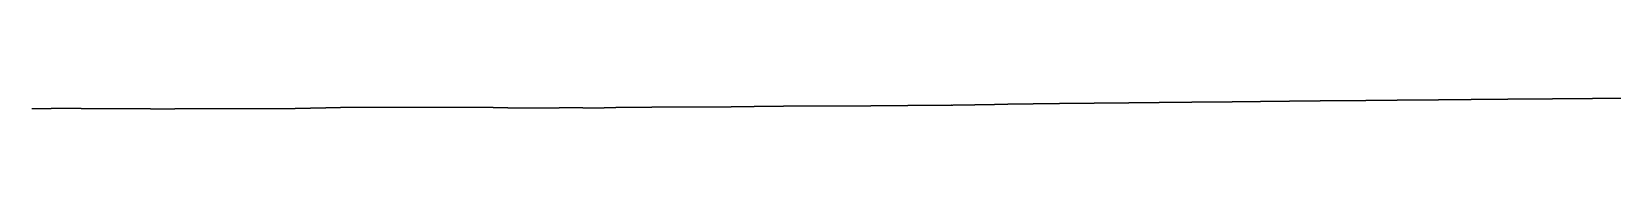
# Model space of a CAD drawing. Header units: millimetres. Extents: x 0 to 74012, y -3596 to 150.
# Drawn here: x 37008 to 55509, y -306 to -182 of the extents above; entities that cross this region are included whole.
import ezdxf

# ---------------------------------------------------------------- set-up
doc = ezdxf.new("R2010")
doc.units = ezdxf.units.MM
doc.layers.add('Clone', color=7, linetype='CONTINUOUS')

msp = doc.modelspace()

# ---------------------------------------------------------------- linework, layer by layer
at = {"layer": 'Clone'}
for points in [[(55024.7, -185.158), (55039.2, -185.007)], [(55039.2, -185.007), (55053.6, -184.796)], [(55053.6, -184.796), (55068.1, -184.736)], [(55068.1, -184.736), (55082.6, -184.585)], [(55082.6, -184.585), (55097, -184.434)], [(55097, -184.434), (55111.5, -184.238)], [(55111.5, -184.238), (55125.9, -184.21)], [(55125.9, -184.21), (55140.4, -184.103)], [(55140.4, -184.103), (55154.9, -183.979)], [(55154.9, -183.979), (55169.3, -183.918)], [(55169.3, -183.918), (55183.8, -183.809)], [(55183.8, -183.809), (55198.2, -183.703)], [(55198.2, -183.703), (55212.7, -183.686)], [(55212.7, -183.686), (55227.2, -183.58)], [(55227.2, -183.58), (55241.6, -183.474)], [(55241.6, -183.474), (55256.1, -183.466)], [(55256.1, -183.466), (55270.5, -183.375)], [(55270.5, -183.375), (55285, -183.288)], [(55285, -183.288), (55299.5, -183.201)], [(55299.5, -183.201), (55313.9, -183.211)], [(55313.9, -183.211), (55328.4, -183.109)], [(55328.4, -183.109), (55342.8, -183.006)], [(55342.8, -183.006), (55357.3, -183.001)], [(55357.3, -183.001), (55371.8, -182.898)], [(55371.8, -182.898), (55386.2, -182.79)], [(55386.2, -182.79), (55400.7, -182.785)], [(55400.7, -182.785), (55415.1, -182.682)], [(55415.1, -182.682), (55429.6, -182.573)], [(55429.6, -182.573), (55444.1, -182.569)], [(55444.1, -182.569), (55458.5, -182.465)], [(55458.5, -182.465), (55473, -182.362)], [(55473, -182.362), (55487.4, -182.25)], [(55487.4, -182.25), (55501.9, -182.194)], [(55501.9, -182.194), (55516.4, -182.051)], [(37007.7, -303.604), (37022.5, -303.254)], [(37022.5, -303.254), (37037.2, -303.005)], [(37037.2, -303.005), (37051.9, -302.597)], [(37051.9, -302.597), (37066.7, -302.4)], [(37066.7, -302.4), (37081.4, -302.12)], [(37081.4, -302.12), (37096.2, -301.609)], [(37096.2, -301.609), (37110.9, -301.493)], [(37110.9, -301.493), (37125.7, -301.378)], [(37125.7, -301.378), (37140.4, -301.113)], [(37140.4, -301.113), (37155.2, -300.98)], [(37155.2, -300.98), (37169.9, -300.715)], [(37169.9, -300.715), (37184.6, -300.582)], [(37184.6, -300.582), (37199.4, -300.07)], [(37199.4, -300.07), (37214.1, -300)], [(37214.1, -300), (37228.9, -300)], [(37228.9, -300), (37243.6, -299.96)], [(37243.6, -299.96), (37258.4, -299.872)], [(37258.4, -299.872), (37273.1, -299.695)], [(37273.1, -299.695), (37287.9, -299.607)], [(37287.9, -299.607), (37302.6, -299.431)], [(37302.6, -299.431), (37317.4, -299.009)], [(37317.4, -299.009), (37332.1, -298.833)], [(37332.1, -298.833), (37346.8, -298.744)], [(37346.8, -298.744), (37361.6, -298.568)], [(37361.6, -298.568), (37376.3, -298.48)], [(37376.3, -298.48), (37391.1, -298.48)], [(37391.1, -298.48), (37405.8, -298.508)], [(37405.8, -298.508), (37420.6, -298.523)], [(37420.6, -298.523), (37435.3, -298.318)], [(37435.3, -298.318), (37450.1, -298.471)], [(37450.1, -298.471), (37464.8, -298.778)], [(37464.8, -298.778), (37479.5, -298.931)], [(37479.5, -298.931), (37494.3, -299.237)], [(37494.3, -299.237), (37509, -299.39)], [(37509, -299.39), (37523.8, -299.697)], [(37523.8, -299.697), (37538.5, -299.421)], [(37538.5, -299.421), (37553.3, -299.727)], [(37553.3, -299.727), (37568, -299.88)], [(37568, -299.88), (37582.8, -300)], [(37582.8, -300), (37597.5, -300)], [(37597.5, -300), (37612.3, -300.082)], [(37612.3, -300.082), (37627, -300.22)], [(37627, -300.22), (37641.7, -300.497)], [(37641.7, -300.497), (37656.5, -300.263)], [(37656.5, -300.263), (37671.2, -300.294)], [(37671.2, -300.294), (37686, -300.361)], [(37686, -300.361), (37700.7, -300.394)], [(37700.7, -300.394), (37715.5, -300.46)], [(37715.5, -300.46), (37730.2, -300.492)], [(37730.2, -300.492), (37745, -300.504)], [(37745, -300.504), (37759.7, -300.464)], [(37759.7, -300.464), (37774.4, -300)], [(37774.4, -300), (37789.2, -300)], [(37789.2, -300), (37803.9, -300)], [(37803.9, -300), (37818.7, -300)], [(37818.7, -300), (37833.4, -300)], [(37833.4, -300), (37848.2, -300)], [(37848.2, -300), (37862.9, -300)], [(37862.9, -300), (37877.7, -300)], [(37877.7, -300), (37892.4, -300)], [(37892.4, -300), (37907.2, -300)], [(37907.2, -300), (37921.9, -300)], [(37921.9, -300), (37936.6, -300)], [(37936.6, -300), (37951.4, -300)], [(37951.4, -300), (37966.1, -300)], [(37966.1, -300), (37980.9, -300)], [(37980.9, -300), (37995.6, -300)], [(37995.6, -300), (38010.4, -300)], [(38010.4, -300), (38025.1, -300)], [(38025.1, -300), (38039.9, -300)], [(38039.9, -300), (38054.6, -300)], [(38054.6, -300), (38069.3, -300)], [(38069.3, -300), (38084.1, -300)], [(38084.1, -300), (38098.8, -300)], [(38098.8, -300), (38113.6, -300)], [(38113.6, -300), (38128.3, -300.15)], [(38128.3, -300.15), (38143.1, -300.313)], [(38143.1, -300.313), (38157.8, -300.639)], [(38157.8, -300.639), (38172.6, -300.802)], [(38172.6, -300.802), (38187.3, -301.127)], [(38187.3, -301.127), (38202.1, -301.29)], [(38202.1, -301.29), (38216.8, -301.616)], [(38216.8, -301.616), (38231.5, -301.543)], [(38231.5, -301.543), (38246.3, -301.869)], [(38246.3, -301.869), (38261, -302.032)], [(38261, -302.032), (38275.8, -302.358)], [(38275.8, -302.358), (38290.5, -302.521)], [(38290.5, -302.521), (38305.3, -302.846)], [(38305.3, -302.846), (38320, -303.009)], [(38320, -303.009), (38334.8, -303.1)], [(38334.8, -303.1), (38349.5, -303.263)], [(38349.5, -303.263), (38364.2, -303.425)], [(38364.2, -303.425), (38379, -303.751)], [(38379, -303.751), (38393.7, -303.914)], [(38393.7, -303.914), (38408.5, -304.24)], [(38408.5, -304.24), (38423.2, -304.403)], [(38423.2, -304.403), (38438, -304.728)], [(38438, -304.728), (38452.7, -304.656)], [(38452.7, -304.656), (38467.5, -304.982)], [(38467.5, -304.982), (38482.2, -305.144)], [(38482.2, -305.144), (38497, -305.47)], [(38497, -305.47), (38511.7, -305.545)], [(38511.7, -305.545), (38526.4, -305.586)], [(38526.4, -305.586), (38541.2, -305.603)], [(38541.2, -305.603), (38555.9, -305.404)], [(38555.9, -305.404), (38570.7, -305.081)], [(38570.7, -305.081), (38585.4, -304.88)], [(38585.4, -304.88), (38600.2, -304.78)], [(38600.2, -304.78), (38614.9, -304.68)], [(38614.9, -304.68), (38629.7, -304.479)], [(38629.7, -304.479), (38644.4, -304.379)], [(38644.4, -304.379), (38659.1, -304.178)], [(38659.1, -304.178), (38673.9, -303.855)], [(38673.9, -303.855), (38688.6, -303.655)], [(38688.6, -303.655), (38703.4, -303.554)], [(38703.4, -303.554), (38718.1, -303.354)], [(38718.1, -303.354), (38732.9, -303.254)], [(38732.9, -303.254), (38747.6, -303.144)], [(38747.6, -303.144), (38762.4, -303.179)], [(38762.4, -303.179), (38777.1, -302.887)], [(38777.1, -302.887), (38791.9, -302.554)], [(38791.9, -302.554), (38806.6, -302.436)], [(38806.6, -302.436), (38821.3, -302.362)], [(38821.3, -302.362), (38836.1, -302.379)], [(38836.1, -302.379), (38850.8, -302.311)], [(38850.8, -302.311), (38865.6, -302.245)], [(38865.6, -302.245), (38880.3, -302.112)], [(38880.3, -302.112), (38895.1, -302.045)], [(38895.1, -302.045), (38909.8, -301.615)], [(38909.8, -301.615), (38924.6, -301.549)], [(38924.6, -301.549), (38939.3, -301.423)], [(38939.3, -301.423), (38954, -301.255)], [(38954, -301.255), (38968.8, -300.918)], [(38968.8, -300.918), (38983.5, -300.75)], [(38983.5, -300.75), (38998.3, -300.413)], [(38998.3, -300.413), (39013, -300)], [(39013, -300), (39027.8, -300)], [(39027.8, -300), (39042.5, -300)], [(39042.5, -300), (39057.3, -300)], [(39057.3, -300), (39072, -300)], [(39072, -300), (39086.8, -300)], [(39086.8, -300), (39101.5, -300)], [(39101.5, -300), (39116.2, -300)], [(39116.2, -300), (39131, -300)], [(39131, -300), (39145.7, -300)], [(39145.7, -300), (39160.5, -300)], [(39160.5, -300), (39175.2, -300)], [(39175.2, -300), (39190, -300)], [(39190, -300), (39204.7, -300)], [(39204.7, -300), (39219.5, -300)], [(39219.5, -300), (39234.2, -300)], [(39234.2, -300), (39248.9, -300)], [(39248.9, -300), (39263.7, -300)], [(39263.7, -300), (39278.4, -300)], [(39278.4, -300), (39293.2, -300)], [(39293.2, -300), (39307.9, -300)], [(39307.9, -300), (39322.7, -300)], [(39322.7, -300), (39337.4, -300)], [(39337.4, -300), (39352.2, -300)], [(39352.2, -300), (39366.9, -300)], [(39366.9, -300), (39381.7, -300)], [(39381.7, -300), (39396.4, -300)], [(39396.4, -300), (39411.1, -300)], [(39411.1, -300), (39425.9, -300)], [(39425.9, -300), (39440.6, -300)], [(39440.6, -300), (39455.4, -300)], [(39455.4, -300), (39470.1, -300)], [(39470.1, -300), (39484.9, -300)], [(39484.9, -300), (39499.6, -300)], [(39499.6, -300), (39514.4, -300)], [(39514.4, -300), (39529.1, -300)], [(39529.1, -300), (39543.8, -300)], [(39543.8, -300), (39558.6, -300)], [(39558.6, -300), (39573.3, -300)], [(39573.3, -300), (39588.1, -300)], [(39588.1, -300), (39602.8, -300)], [(39602.8, -300), (39617.6, -300)], [(39617.6, -300), (39632.3, -300)], [(39632.3, -300), (39647.1, -300)], [(39647.1, -300), (39661.8, -300)], [(39661.8, -300), (39676.6, -300)], [(39676.6, -300), (39691.3, -300)], [(39691.3, -300), (39706, -300)], [(39706, -300), (39720.8, -300)], [(39720.8, -300), (39735.5, -300)], [(39735.5, -300), (39750.3, -300)], [(39750.3, -300), (39765, -300)], [(39765, -300), (39779.8, -300)], [(39779.8, -300), (39794.5, -300)], [(39794.5, -300), (39809.3, -300)], [(39809.3, -300), (39824, -300)], [(39824, -300), (39838.7, -300)], [(39838.7, -300), (39853.5, -300)], [(39853.5, -300), (39868.2, -300)], [(39868.2, -300), (39883, -300)], [(39883, -300), (39897.7, -300)], [(39897.7, -300), (39912.5, -300)], [(39912.5, -300), (39927.2, -300)], [(39927.2, -300), (39942, -300)], [(39942, -300), (39956.7, -300)], [(39956.7, -300), (39971.5, -300)], [(39971.5, -300), (39986.2, -300)], [(39986.2, -300), (40000.9, -300)], [(40000.9, -300), (40015.7, -300)], [(40015.7, -300), (40030.4, -300)], [(40030.4, -300), (40045.2, -300)], [(40045.2, -300), (40059.9, -300)], [(40059.9, -300), (40074.7, -300)], [(40074.7, -300), (40089.4, -299.931)], [(40089.4, -299.931), (40104.2, -299.5)], [(40104.2, -299.5), (40118.9, -299.284)], [(40118.9, -299.284), (40133.6, -298.853)], [(40133.6, -298.853), (40148.4, -298.548)], [(40148.4, -298.548), (40163.1, -298.117)], [(40163.1, -298.117), (40177.9, -297.902)], [(40177.9, -297.902), (40192.6, -297.471)], [(40192.6, -297.471), (40207.4, -297.255)], [(40207.4, -297.255), (40222.1, -296.824)], [(40222.1, -296.824), (40236.9, -296.609)], [(40236.9, -296.609), (40251.6, -296.178)], [(40251.6, -296.178), (40266.4, -295.873)], [(40266.4, -295.873), (40281.1, -295.657)], [(40281.1, -295.657), (40295.8, -295.226)], [(40295.8, -295.226), (40310.6, -295.011)], [(40310.6, -295.011), (40325.3, -294.58)], [(40325.3, -294.58), (40340.1, -294.364)], [(40340.1, -294.364), (40354.8, -293.933)], [(40354.8, -293.933), (40369.6, -293.718)], [(40369.6, -293.718), (40384.3, -293.197)], [(40384.3, -293.197), (40399.1, -292.982)], [(40399.1, -292.982), (40413.8, -292.551)], [(40413.8, -292.551), (40428.5, -292.335)], [(40428.5, -292.335), (40443.3, -291.904)], [(40443.3, -291.904), (40458, -291.689)], [(40458, -291.689), (40472.8, -291.258)], [(40472.8, -291.258), (40487.5, -291.042)], [(40487.5, -291.042), (40502.3, -290.738)], [(40502.3, -290.738), (40517, -290.307)], [(40517, -290.307), (40531.8, -290.091)], [(40531.8, -290.091), (40546.5, -289.66)], [(40546.5, -289.66), (40561.3, -289.445)], [(40561.3, -289.445), (40576, -289.013)], [(40576, -289.013), (40590.7, -288.798)], [(40590.7, -288.798), (40605.5, -288.278)], [(40605.5, -288.278), (40620.2, -288.062)], [(40620.2, -288.062), (40635, -287.631)], [(40635, -287.631), (40649.7, -287.416)], [(40649.7, -287.416), (40664.5, -287.272)], [(40664.5, -287.272), (40679.2, -287.083)], [(40679.2, -287.083), (40694, -286.694)], [(40694, -286.694), (40708.7, -286.716)], [(40708.7, -286.716), (40723.4, -286.411)], [(40723.4, -286.411), (40738.2, -286.464)], [(40738.2, -286.464), (40752.9, -286.39)], [(40752.9, -286.39), (40767.7, -286.183)], [(40767.7, -286.183), (40782.4, -285.978)], [(40782.4, -285.978), (40797.2, -285.568)], [(40797.2, -285.568), (40811.9, -285.363)], [(40811.9, -285.363), (40826.7, -285)], [(40826.7, -285), (40841.4, -285)], [(40841.4, -285), (40856.2, -285)], [(40856.2, -285), (40870.9, -285)], [(40870.9, -285), (40885.6, -285)], [(40885.6, -285), (40900.4, -285)], [(40900.4, -285), (40915.1, -285)], [(40915.1, -285), (40929.9, -285)], [(40929.9, -285), (40944.6, -285)], [(40944.6, -285), (40959.4, -285)], [(40959.4, -285), (40974.1, -285)], [(40974.1, -285), (40988.9, -285)], [(40988.9, -285), (41003.6, -285)], [(41003.6, -285), (41018.3, -285)], [(41018.3, -285), (41033.1, -285)], [(41033.1, -285), (41047.8, -285)], [(41047.8, -285), (41062.6, -285)], [(41062.6, -285), (41077.3, -285)], [(41077.3, -285), (41092.1, -285)], [(41092.1, -285), (41106.8, -285)], [(41106.8, -285), (41121.6, -285)], [(41121.6, -285), (41136.3, -285)], [(41136.3, -285), (41151.1, -285)], [(41151.1, -285), (41165.8, -285)], [(41165.8, -285), (41180.5, -285)], [(41180.5, -285), (41195.3, -285)], [(41195.3, -285), (41210, -285)], [(41210, -285), (41224.8, -285)], [(41224.8, -285), (41239.5, -285)], [(41239.5, -285), (41254.3, -285)], [(41254.3, -285), (41269, -285)], [(41269, -285), (41283.8, -285)], [(41283.8, -285), (41298.5, -285)], [(41298.5, -285), (41313.2, -285)], [(41313.2, -285), (41328, -285)], [(41328, -285), (41342.7, -285)], [(41342.7, -285), (41357.5, -285)], [(41357.5, -285), (41372.2, -285)], [(41372.2, -285), (41387, -285)], [(41387, -285), (41401.7, -285)], [(41401.7, -285), (41416.5, -285)], [(41416.5, -285), (41431.2, -285)], [(41431.2, -285), (41446, -285)], [(41446, -285), (41460.7, -285)], [(41460.7, -285), (41475.4, -285)], [(41475.4, -285), (41490.2, -285)], [(41490.2, -285), (41504.9, -285)], [(41504.9, -285), (41519.7, -285)], [(41519.7, -285), (41534.4, -285)], [(41534.4, -285), (41549.2, -285)], [(41549.2, -285), (41563.9, -285)], [(41563.9, -285), (41578.7, -285)], [(41578.7, -285), (41593.4, -285)], [(41593.4, -285), (41608.1, -285)], [(41608.1, -285), (41622.9, -285)], [(41622.9, -285), (41637.6, -285)], [(41637.6, -285), (41652.4, -285)], [(41652.4, -285), (41667.1, -285)], [(41667.1, -285), (41681.9, -285)], [(41681.9, -285), (41696.6, -285)], [(41696.6, -285), (41711.4, -285)], [(41711.4, -285), (41726.1, -285)], [(41726.1, -285), (41740.9, -285)], [(41740.9, -285), (41755.6, -285)], [(41755.6, -285), (41770.3, -285)], [(41770.3, -285), (41785.1, -285)], [(41785.1, -285), (41799.8, -285)], [(41799.8, -285), (41814.6, -285)], [(41814.6, -285), (41829.3, -285)], [(41829.3, -285), (41844.1, -285)], [(41844.1, -285), (41858.8, -285)], [(41858.8, -285), (41873.6, -285)], [(41873.6, -285), (41888.3, -285)], [(41888.3, -285), (41903, -285)], [(41903, -285), (41917.8, -285)], [(41917.8, -285), (41932.5, -285)], [(41932.5, -285), (41947.3, -285)], [(41947.3, -285), (41962, -285)], [(41962, -285), (41976.8, -285)], [(41976.8, -285), (41991.5, -285)], [(41991.5, -285), (42006.3, -285)], [(42006.3, -285), (42021, -285)], [(42021, -285), (42035.8, -285)], [(42035.8, -285), (42050.5, -285)], [(42050.5, -285), (42065.2, -285)], [(42065.2, -285), (42080, -285)], [(42080, -285), (42094.7, -285)], [(42094.7, -285), (42109.5, -285)], [(42109.5, -285), (42124.2, -285)], [(42124.2, -285), (42139, -285)], [(42139, -285), (42153.7, -285)], [(42153.7, -285), (42168.5, -285)], [(42168.5, -285), (42183.2, -285)], [(42183.2, -285), (42197.9, -285)], [(42197.9, -285), (42212.7, -285)], [(42212.7, -285), (42227.4, -285)], [(42227.4, -285), (42242.2, -285.444)], [(42242.2, -285.444), (42256.9, -285.61)], [(42256.9, -285.61), (42271.7, -286.08)], [(42271.7, -286.08), (42286.4, -286.315)], [(42286.4, -286.315), (42301.2, -286.785)], [(42301.2, -286.785), (42315.9, -286.875)], [(42315.9, -286.875), (42330.7, -287.345)], [(42330.7, -287.345), (42345.4, -287.58)], [(42345.4, -287.58), (42360.1, -288.051)], [(42360.1, -288.051), (42374.9, -288.286)], [(42374.9, -288.286), (42389.6, -288.521)], [(42389.6, -288.521), (42404.4, -288.991)], [(42404.4, -288.991), (42419.1, -289.226)], [(42419.1, -289.226), (42433.9, -289.551)], [(42433.9, -289.551), (42448.6, -289.786)], [(42448.6, -289.786), (42463.4, -290.256)], [(42463.4, -290.256), (42478.1, -290.492)], [(42478.1, -290.492), (42492.8, -290.962)], [(42492.8, -290.962), (42507.6, -291.197)], [(42507.6, -291.197), (42522.3, -291.667)], [(42522.3, -291.667), (42537.1, -291.757)], [(42537.1, -291.757), (42551.8, -292.227)], [(42551.8, -292.227), (42566.6, -292.462)], [(42566.6, -292.462), (42581.3, -292.932)], [(42581.3, -292.932), (42596.1, -293.168)], [(42596.1, -293.168), (42610.8, -293.638)], [(42610.8, -293.638), (42625.6, -293.873)], [(42625.6, -293.873), (42640.3, -294.108)], [(42640.3, -294.108), (42655, -294.321)], [(42655, -294.321), (42669.8, -294.351)], [(42669.8, -294.351), (42684.5, -294.397)], [(42684.5, -294.397), (42699.3, -294.421)], [(42699.3, -294.421), (42714, -294.471)], [(42714, -294.471), (42728.8, -294.493)], [(42728.8, -294.493), (42743.5, -294.537)], [(42743.5, -294.537), (42758.3, -294.544)], [(42758.3, -294.544), (42773, -294.267)], [(42773, -294.267), (42787.7, -294.258)], [(42787.7, -294.258), (42802.5, -294.241)], [(42802.5, -294.241), (42817.2, -294.233)], [(42817.2, -294.233), (42832, -294.225)], [(42832, -294.225), (42846.7, -294.226)], [(42846.7, -294.226), (42861.5, -294.288)], [(42861.5, -294.288), (42876.2, -294.176)], [(42876.2, -294.176), (42891, -294.229)], [(42891, -294.229), (42905.7, -294.335)], [(42905.7, -294.335), (42920.5, -294.388)], [(42920.5, -294.388), (42935.2, -294.494)], [(42935.2, -294.494), (42949.9, -294.546)], [(42949.9, -294.546), (42964.7, -294.453)], [(42964.7, -294.453), (42979.4, -294.361)], [(42979.4, -294.361), (42994.2, -293.984)], [(42994.2, -293.984), (43008.9, -293.893)], [(43008.9, -293.893), (43023.7, -293.709)], [(43023.7, -293.709), (43038.4, -293.618)], [(43038.4, -293.618), (43053.2, -293.377)], [(43053.2, -293.377), (43067.9, -293.254)], [(43067.9, -293.254), (43082.6, -293.027)], [(43082.6, -293.027), (43097.4, -292.897)], [(43097.4, -292.897), (43112.1, -292.59)], [(43112.1, -292.59), (43126.9, -292.402)], [(43126.9, -292.402), (43141.6, -292.331)], [(43141.6, -292.331), (43156.4, -292.188)], [(43156.4, -292.188), (43171.1, -292.116)], [(43171.1, -292.116), (43185.9, -291.869)], [(43185.9, -291.869), (43200.6, -291.818)], [(43200.6, -291.818), (43215.4, -291.581)], [(43215.4, -291.581), (43230.1, -291.592)], [(43230.1, -291.592), (43244.8, -291.615)], [(43244.8, -291.615), (43259.6, -291.626)], [(43259.6, -291.626), (43274.3, -291.648)], [(43274.3, -291.648), (43289.1, -291.659)], [(43289.1, -291.659), (43303.8, -291.787)], [(43303.8, -291.787), (43318.6, -291.807)], [(43318.6, -291.807), (43333.3, -291.593)], [(43333.3, -291.593), (43348.1, -291.641)], [(43348.1, -291.641), (43362.8, -291.648)], [(43362.8, -291.648), (43377.5, -291.706)], [(43377.5, -291.706), (43392.3, -291.828)], [(43392.3, -291.828), (43407, -292.071)], [(43407, -292.071), (43421.8, -292.193)], [(43421.8, -292.193), (43436.5, -292.436)], [(43436.5, -292.436), (43451.3, -292.297)], [(43451.3, -292.297), (43466, -292.54)], [(43466, -292.54), (43480.8, -292.662)], [(43480.8, -292.662), (43495.5, -292.905)], [(43495.5, -292.905), (43510.3, -293.027)], [(43510.3, -293.027), (43525, -293.18)], [(43525, -293.18), (43539.7, -293.21)], [(43539.7, -293.21), (43554.5, -293.27)], [(43554.5, -293.27), (43569.2, -292.973)], [(43569.2, -292.973), (43584, -293.003)], [(43584, -293.003), (43598.7, -293.063)], [(43598.7, -293.063), (43613.5, -293.093)], [(43613.5, -293.093), (43628.2, -293.071)], [(43628.2, -293.071), (43643, -292.919)], [(43643, -292.919), (43657.7, -292.807)], [(43657.7, -292.807), (43672.4, -292.326)], [(43672.4, -292.326), (43687.2, -291.815)], [(43687.2, -291.815), (43701.9, -291.559)], [(43701.9, -291.559), (43716.7, -290.836)], [(43716.7, -290.836), (43731.4, -290.488)], [(43731.4, -290.488), (43746.2, -289.945)], [(43746.2, -289.945), (43760.9, -289.693)], [(43760.9, -289.693), (43775.7, -289.313)], [(43775.7, -289.313), (43790.4, -288.737)], [(43790.4, -288.737), (43805.2, -288.506)], [(43805.2, -288.506), (43819.9, -288.048)], [(43819.9, -288.048), (43834.6, -287.819)], [(43834.6, -287.819), (43849.4, -287.361)], [(43849.4, -287.361), (43864.1, -287.132)], [(43864.1, -287.132), (43878.9, -286.674)], [(43878.9, -286.674), (43893.6, -286.445)], [(43893.6, -286.445), (43908.4, -285.599)], [(43908.4, -285.599), (43923.1, -285.37)], [(43923.1, -285.37), (43937.9, -285)], [(43937.9, -285), (43952.6, -285)], [(43952.6, -285), (43967.3, -285)], [(43967.3, -285), (43982.1, -285)], [(43982.1, -285), (43996.8, -285)], [(43996.8, -285), (44011.6, -285)], [(44011.6, -285), (44026.3, -285)], [(44026.3, -285), (44041.1, -285)], [(44041.1, -285), (44055.8, -285)], [(44055.8, -285), (44070.6, -285)], [(44070.6, -285), (44085.3, -285)], [(44085.3, -285), (44100.1, -285)], [(44100.1, -285), (44114.8, -285)], [(44114.8, -285), (44129.5, -284.863)], [(44129.5, -284.863), (44144.3, -284.825)], [(44144.3, -284.825), (44159, -284.749)], [(44159, -284.749), (44173.8, -284.711)], [(44173.8, -284.711), (44188.5, -284.635)], [(44188.5, -284.635), (44203.3, -284.597)], [(44203.3, -284.597), (44218, -284.521)], [(44218, -284.521), (44232.8, -284.483)], [(44232.8, -284.483), (44247.5, -284.078)], [(44247.5, -284.078), (44262.2, -284.04)], [(44262.2, -284.04), (44277, -284.069)], [(44277, -284.069), (44291.7, -283.952)], [(44291.7, -283.952), (44306.5, -283.857)], [(44306.5, -283.857), (44321.2, -283.668)], [(44321.2, -283.668), (44336, -283.573)], [(44336, -283.573), (44350.7, -283.383)], [(44350.7, -283.383), (44365.5, -282.936)], [(44365.5, -282.936), (44380.2, -282.746)], [(44380.2, -282.746), (44395, -282.652)], [(44395, -282.652), (44409.7, -282.561)], [(44409.7, -282.561), (44424.4, -282.523)], [(44424.4, -282.523), (44439.2, -282.42)], [(44439.2, -282.42), (44453.9, -282.356)], [(44453.9, -282.356), (44468.7, -281.874)], [(44468.7, -281.874), (44483.4, -281.809)], [(44483.4, -281.809), (44498.2, -281.681)], [(44498.2, -281.681), (44512.9, -281.635)], [(44512.9, -281.635), (44527.7, -281.705)], [(44527.7, -281.705), (44542.4, -281.912)], [(44542.4, -281.912), (44557.1, -282.015)], [(44557.1, -282.015), (44571.9, -282.222)], [(44571.9, -282.222), (44586.6, -282.154)], [(44586.6, -282.154), (44601.4, -282.361)], [(44601.4, -282.361), (44616.1, -282.465)], [(44616.1, -282.465), (44630.9, -282.671)], [(44630.9, -282.671), (44645.6, -282.775)], [(44645.6, -282.775), (44660.4, -282.982)], [(44660.4, -282.982), (44675.1, -283.085)], [(44675.1, -283.085), (44689.9, -283.186)], [(44689.9, -283.186), (44704.6, -283.023)], [(44704.6, -283.023), (44719.3, -282.918)], [(44719.3, -282.918), (44734.1, -282.859)], [(44734.1, -282.859), (44748.8, -282.741)], [(44748.8, -282.741), (44763.6, -282.702)], [(44763.6, -282.702), (44778.3, -282.66)], [(44778.3, -282.66), (44793.1, -282.574)], [(44793.1, -282.574), (44807.8, -282.416)], [(44807.8, -282.416), (44822.6, -282.33)], [(44822.6, -282.33), (44837.3, -282.288)], [(44837.3, -282.288), (44852, -282.202)], [(44852, -282.202), (44866.8, -282.16)], [(44866.8, -282.16), (44881.5, -282.074)], [(44881.5, -282.074), (44896.3, -282.028)], [(44896.3, -282.028), (44911, -281.902)], [(44911, -281.902), (44925.8, -281.728)], [(44925.8, -281.728), (44940.5, -281.603)], [(44940.5, -281.603), (44955.3, -281.54)], [(44955.3, -281.54), (44970, -281.414)], [(44970, -281.414), (44984.8, -281.351)], [(44984.8, -281.351), (44999.5, -281.284)], [(44999.5, -281.284), (45014.2, -281.22)], [(45014.2, -281.22), (45029, -281.197)], [(45029, -281.197), (45043.7, -281.012)], [(45043.7, -281.012), (45058.5, -280.989)], [(45058.5, -280.989), (45073.2, -280.942)], [(45073.2, -280.942), (45088, -280.918)], [(45088, -280.918), (45102.7, -280.872)], [(45102.7, -280.872), (45117.5, -280.848)], [(45117.5, -280.848), (45132.2, -280.801)], [(45132.2, -280.801), (45146.9, -280.64)], [(45146.9, -280.64), (45161.7, -280.594)], [(45161.7, -280.594), (45176.4, -280.57)], [(45176.4, -280.57), (45191.2, -280.523)], [(45191.2, -280.523), (45205.9, -280.5)], [(45205.9, -280.5), (45220.7, -280.453)], [(45220.7, -280.453), (45235.4, -280.308)], [(45235.4, -280.308), (45250.2, -280.128)], [(45250.2, -280.128), (45264.9, -279.686)], [(45264.9, -279.686), (45279.7, -279.506)], [(45279.7, -279.506), (45289.9, -279.326)], [(45289.9, -279.326), (45300.1, -279.146)], [(45300.1, -279.146), (45310.3, -278.966)], [(45310.3, -278.966), (45320.5, -278.786)], [(45320.5, -278.786), (45330.7, -278.607)], [(45330.7, -278.607), (45340.9, -278.427)], [(45340.9, -278.427), (45351.1, -278.247)], [(45351.1, -278.247), (45361.3, -277.887)], [(45361.3, -277.887), (45371.5, -277.625)], [(45371.5, -277.625), (45381.7, -277.445)], [(45381.7, -277.445), (45391.9, -277.265)], [(45391.9, -277.265), (45402.1, -277.085)], [(45402.1, -277.085), (45412.3, -276.905)], [(45412.3, -276.905), (45422.5, -276.726)], [(45422.5, -276.726), (45432.7, -276.546)], [(45432.7, -276.546), (45442.9, -276.403)], [(45442.9, -276.403), (45453.1, -276.422)], [(45453.1, -276.422), (45463.3, -276.458)], [(45463.3, -276.458), (45473.5, -276.201)], [(45473.5, -276.201), (45483.7, -276.237)], [(45483.7, -276.237), (45493.9, -276.274)], [(45493.9, -276.274), (45504.1, -276.31)], [(45504.1, -276.31), (45514.3, -276.003)], [(45514.3, -276.003), (45524.5, -276.048)], [(45524.5, -276.048), (45534.8, -276.152)], [(45534.8, -276.152), (45545, -276.256)], [(45545, -276.256), (45555.2, -276.36)], [(45555.2, -276.36), (45565.4, -276.11)], [(45565.4, -276.11), (45575.6, -276.214)], [(45575.6, -276.214), (45585.8, -276.18)], [(45585.8, -276.18), (45596, -275.791)], [(45596, -275.791), (45606.2, -275.581)], [(45606.2, -275.581), (45616.4, -275.629)], [(45616.4, -275.629), (45626.6, -275.605)], [(45626.6, -275.605), (45636.8, -275.337)], [(45636.8, -275.337), (45647, -275.2)], [(45647, -275.2), (45657.2, -275.013)], [(45657.2, -275.013), (45667.4, -274.549)], [(45667.4, -274.549), (45677.6, -274.349)], [(45677.6, -274.349), (45687.8, -274.207)], [(45687.8, -274.207), (45698, -274.029)], [(45698, -274.029), (45708.2, -273.857)], [(45708.2, -273.857), (45718.4, -273.693)], [(45718.4, -273.693), (45728.6, -273.529)], [(45728.6, -273.529), (45738.8, -273.365)], [(45738.8, -273.365), (45749, -273.201)], [(45749, -273.201), (45759.2, -273.022)], [(45759.2, -273.022), (45769.4, -272.563)], [(45769.4, -272.563), (45779.7, -272.36)], [(45779.7, -272.36), (45789.8, -272.156)], [(45789.8, -272.156), (45799.9, -271.963)], [(45799.9, -271.963), (45810, -271.805)], [(45810, -271.805), (45820.1, -271.691)], [(45820.1, -271.691), (45830.2, -271.557)], [(45830.2, -271.557), (45840.3, -271.414)], [(45840.3, -271.414), (45850.4, -270.962)], [(45850.4, -270.962), (45860.5, -270.821)], [(45860.5, -270.821), (45870.6, -270.679)], [(45870.6, -270.679), (45880.7, -270.571)], [(45880.7, -270.571), (45890.8, -270.578)], [(45890.8, -270.578), (45900.9, -270.59)], [(45900.9, -270.59), (45911, -270.617)], [(45911, -270.617), (45921.1, -270.41)], [(45921.1, -270.41), (45931.2, -270.49)], [(45931.2, -270.49), (45941.3, -270.57)], [(45941.3, -270.57), (45951.4, -270.65)], [(45951.4, -270.65), (45961.5, -270.73)], [(45961.5, -270.73), (45971.6, -270.81)], [(45971.6, -270.81), (45981.7, -270.89)], [(45981.7, -270.89), (45991.8, -270.97)], [(45991.8, -270.97), (46001.9, -270.763)], [(46001.9, -270.763), (46012, -270.843)], [(46012, -270.843), (46022.1, -270.923)], [(46022.1, -270.923), (46032.2, -271.003)], [(46032.2, -271.003), (46042.3, -271.083)], [(46042.3, -271.083), (46052.5, -271.163)], [(46052.5, -271.163), (46062.6, -271.243)], [(46062.6, -271.243), (46072.7, -271.036)], [(46072.7, -271.036), (46082.8, -271.116)], [(46082.8, -271.116), (46092.9, -271.196)], [(46092.9, -271.196), (46103, -271.276)], [(46103, -271.276), (46113.1, -271.356)], [(46113.1, -271.356), (46123.5, -271.436)], [(46123.5, -271.436), (46133.9, -271.516)], [(46133.9, -271.516), (46144.3, -271.309)], [(46144.3, -271.309), (46154.8, -271.389)], [(46154.8, -271.389), (46165.2, -271.469)], [(46165.2, -271.469), (46175.6, -271.549)], [(46175.6, -271.549), (46186, -271.629)], [(46186, -271.629), (46196.4, -271.422)], [(46196.4, -271.422), (46206.9, -271.502)], [(46206.9, -271.502), (46217.3, -271.582)], [(46217.3, -271.582), (46227.7, -271.662)], [(46227.7, -271.662), (46238.1, -271.455)], [(46238.1, -271.455), (46248.5, -271.535)], [(46248.5, -271.535), (46258.9, -271.615)], [(46258.9, -271.615), (46269.4, -271.775)], [(46269.4, -271.775), (46279.8, -271.855)], [(46279.8, -271.855), (46290.2, -271.648)], [(46290.2, -271.648), (46300.6, -271.728)], [(46300.6, -271.728), (46311, -271.808)], [(46311, -271.808), (46321.5, -271.888)], [(46321.5, -271.888), (46331.9, -271.968)], [(46331.9, -271.968), (46342.3, -271.761)], [(46342.3, -271.761), (46352.7, -271.841)], [(46352.7, -271.841), (46363.1, -271.921)], [(46363.1, -271.921), (46373.6, -272.001)], [(46373.6, -272.001), (46384, -272.081)], [(46384, -272.081), (46394.4, -271.838)], [(46394.4, -271.838), (46404.8, -271.711)], [(46404.8, -271.711), (46415.2, -271.637)], [(46415.2, -271.637), (46425.7, -271.555)], [(46425.7, -271.555), (46436.1, -271.471)], [(46436.1, -271.471), (46446.5, -271.173)], [(46446.5, -271.173), (46456.9, -271.099)], [(46456.9, -271.099), (46467.3, -271.034)], [(46467.3, -271.034), (46477.8, -270.969)], [(46477.8, -270.969), (46488.2, -270.684)], [(46488.2, -270.684), (46498.6, -270.619)], [(46498.6, -270.619), (46509, -270.554)], [(46509, -270.554), (46519.4, -270.27)], [(46519.4, -270.27), (46529.9, -270.196)], [(46529.9, -270.196), (46540.3, -270.092)], [(46540.3, -270.092), (46550.7, -270)], [(46550.7, -270), (46561.1, -270)], [(46561.1, -270), (46571.5, -270)], [(46571.5, -270), (46582, -270)], [(46582, -270), (46592.4, -270)], [(46592.4, -270), (46602.8, -270)], [(46602.8, -270), (46613.2, -270)], [(46613.2, -270), (46623.6, -270)], [(46623.6, -270), (46634.1, -269.903)], [(46634.1, -269.903), (46644.5, -269.871)], [(46644.5, -269.871), (46654.9, -269.838)], [(46654.9, -269.838), (46665.3, -269.806)], [(46665.3, -269.806), (46675.7, -269.636)], [(46675.7, -269.636), (46686.1, -269.604)], [(46686.1, -269.604), (46696.6, -269.571)], [(46696.6, -269.571), (46707, -269.402)], [(46707, -269.402), (46717.4, -269.369)], [(46717.4, -269.369), (46727.8, -269.337)], [(46727.8, -269.337), (46738.2, -269.304)], [(46738.2, -269.304), (46748.7, -269.135)], [(46748.7, -269.135), (46759.1, -269.102)], [(46759.1, -269.102), (46769.5, -269.069)], [(46769.5, -269.069), (46779.9, -269.037)], [(46779.9, -269.037), (46790.7, -268.867)], [(46790.7, -268.867), (46801.4, -268.835)], [(46801.4, -268.835), (46812.2, -268.802)], [(46812.2, -268.802), (46822.9, -268.633)], [(46822.9, -268.633), (46833.7, -268.6)], [(46833.7, -268.6), (46844.5, -268.431)], [(46844.5, -268.431), (46855.2, -268.398)], [(46855.2, -268.398), (46866, -268.366)], [(46866, -268.366), (46876.7, -268.196)], [(46876.7, -268.196), (46887.5, -268.164)], [(46887.5, -268.164), (46898.2, -268.131)], [(46898.2, -268.131), (46909, -267.962)], [(46909, -267.962), (46919.7, -267.929)], [(46919.7, -267.929), (46930.5, -267.897)], [(46930.5, -267.897), (46941.3, -267.73)], [(46941.3, -267.73), (46952, -267.73)], [(46952, -267.73), (46962.8, -267.704)], [(46962.8, -267.704), (46973.5, -267.522)], [(46973.5, -267.522), (46984.3, -267.47)], [(46984.3, -267.47), (46995, -267.417)], [(46995, -267.417), (47005.8, -267.236)], [(47005.8, -267.236), (47016.5, -267.184)], [(47016.5, -267.184), (47027.3, -267.003)], [(47027.3, -267.003), (47038.1, -266.951)], [(47038.1, -266.951), (47048.8, -266.898)], [(47048.8, -266.898), (47059.6, -266.717)], [(47059.6, -266.717), (47070.3, -266.665)], [(47070.3, -266.665), (47081.1, -266.559)], [(47081.1, -266.559), (47091.8, -266.373)], [(47091.8, -266.373), (47102.6, -266.297)], [(47102.6, -266.297), (47113.3, -266.223)], [(47113.3, -266.223), (47124.5, -266.038)], [(47124.5, -266.038), (47135.6, -265.964)], [(47135.6, -265.964), (47146.7, -265.779)], [(47146.7, -265.779), (47157.8, -265.706)], [(47157.8, -265.706), (47168.9, -265.632)], [(47168.9, -265.632), (47180, -265.447)], [(47180, -265.447), (47191.1, -265.373)], [(47191.1, -265.373), (47202.3, -265.188)], [(47202.3, -265.188), (47213.4, -265.115)], [(47213.4, -265.115), (47224.5, -264.929)], [(47224.5, -264.929), (47235.6, -264.856)], [(47235.6, -264.856), (47246.7, -264.671)], [(47246.7, -264.671), (47257.8, -264.597)], [(47257.8, -264.597), (47268.9, -264.524)], [(47268.9, -264.524), (47280.1, -264.338)], [(47280.1, -264.338), (47291.2, -264.265)], [(47291.2, -264.265), (47302.3, -264.08)], [(47302.3, -264.08), (47313.4, -264.006)], [(47313.4, -264.006), (47324.5, -263.821)], [(47324.5, -263.821), (47335.6, -263.748)], [(47335.6, -263.748), (47346.7, -263.674)], [(47346.7, -263.674), (47357.9, -263.499)], [(47357.9, -263.499), (47369, -263.456)], [(47369, -263.456), (47380.1, -263.285)], [(47380.1, -263.285), (47391.2, -263.242)], [(47391.2, -263.242), (47402.3, -263.071)], [(47402.3, -263.071), (47413.4, -263.028)], [(47413.4, -263.028), (47424.5, -262.985)], [(47424.5, -262.985), (47435.7, -262.813)], [(47435.7, -262.813), (47446.8, -262.771)], [(47446.8, -262.771), (47458.3, -262.599)], [(47458.3, -262.599), (47469.8, -262.556)], [(47469.8, -262.556), (47481.3, -262.385)], [(47481.3, -262.385), (47492.8, -262.342)], [(47492.8, -262.342), (47504.3, -262.171)], [(47504.3, -262.171), (47515.8, -262.128)], [(47515.8, -262.128), (47527.3, -261.956)], [(47527.3, -261.956), (47538.8, -261.913)], [(47538.8, -261.913), (47550.2, -261.803)], [(47550.2, -261.803), (47561.7, -261.847)], [(47561.7, -261.847), (47573.2, -261.739)], [(47573.2, -261.739), (47584.7, -261.783)], [(47584.7, -261.783), (47596.2, -261.675)], [(47596.2, -261.675), (47607.7, -261.566)], [(47607.7, -261.566), (47619.2, -261.61)], [(47619.2, -261.61), (47630.7, -261.502)], [(47630.7, -261.502), (47642.2, -261.546)], [(47642.2, -261.546), (47653.7, -261.438)], [(47653.7, -261.438), (47665.2, -261.482)], [(47665.2, -261.482), (47676.7, -261.374)], [(47676.7, -261.374), (47688.2, -261.418)], [(47688.2, -261.418), (47699.7, -261.309)], [(47699.7, -261.309), (47711.2, -261.354)], [(47711.2, -261.354), (47722.7, -261.245)], [(47722.7, -261.245), (47734.2, -261.289)], [(47734.2, -261.289), (47745.7, -261.181)], [(47745.7, -261.181), (47757.2, -261.129)], [(47757.2, -261.129), (47768.7, -260.872)], [(47768.7, -260.872), (47780.2, -260.785)], [(47780.2, -260.785), (47794.7, -260.529)], [(47794.7, -260.529), (47809.1, -260.186)], [(47809.1, -260.186), (47823.6, -260.099)], [(47823.6, -260.099), (47838, -259.843)], [(47838, -259.843), (47852.5, -259.586)], [(47852.5, -259.586), (47867, -259.413)], [(47867, -259.413), (47881.4, -259.156)], [(47881.4, -259.156), (47895.9, -258.9)], [(47895.9, -258.9), (47910.3, -258.644)], [(47910.3, -258.644), (47924.8, -258.47)], [(47924.8, -258.47), (47939.3, -258.214)], [(47939.3, -258.214), (47953.7, -257.957)], [(47953.7, -257.957), (47968.2, -257.784)], [(47968.2, -257.784), (47982.6, -257.527)], [(47982.6, -257.527), (47997.1, -257.271)], [(47997.1, -257.271), (48011.6, -257.259)], [(48011.6, -257.259), (48026, -257.027)], [(48026, -257.027), (48040.5, -256.685)], [(48040.5, -256.685), (48054.9, -256.529)], [(48054.9, -256.529), (48069.4, -256.187)], [(48069.4, -256.187), (48083.9, -255.689)], [(48083.9, -255.689), (48098.3, -255.348)], [(48098.3, -255.348), (48112.8, -255.192)], [(48112.8, -255.192), (48127.2, -255)], [(48127.2, -255), (48141.7, -255)], [(48141.7, -255), (48156.2, -255)], [(48156.2, -255), (48170.6, -254.773)], [(48170.6, -254.773), (48185.1, -254.219)], [(48185.1, -254.219), (48199.5, -254.018)], [(48199.5, -254.018), (48214, -253.668)], [(48214, -253.668), (48228.5, -253.317)], [(48228.5, -253.317), (48242.9, -252.923)], [(48242.9, -252.923), (48257.4, -252.573)], [(48257.4, -252.573), (48271.8, -252.223)], [(48271.8, -252.223), (48286.3, -251.873)], [(48286.3, -251.873), (48300.8, -251.479)], [(48300.8, -251.479), (48315.2, -251.129)], [(48315.2, -251.129), (48329.7, -250.778)], [(48329.7, -250.778), (48344.1, -250.384)], [(48344.1, -250.384), (48358.6, -250.034)], [(48358.6, -250.034), (48373.1, -249.684)], [(48373.1, -249.684), (48387.5, -249.488)], [(48387.5, -249.488), (48402, -249.196)], [(48402, -249.196), (48416.4, -248.967)], [(48416.4, -248.967), (48430.9, -248.925)], [(48430.9, -248.925), (48445.4, -248.695)], [(48445.4, -248.695), (48459.8, -248.423)], [(48459.8, -248.423), (48474.3, -248.194)], [(48474.3, -248.194), (48488.7, -248.151)], [(48488.7, -248.151), (48503.2, -247.879)], [(48503.2, -247.879), (48517.7, -247.65)], [(48517.7, -247.65), (48532.1, -247.608)], [(48532.1, -247.608), (48546.6, -247.378)], [(48546.6, -247.378), (48561, -247.106)], [(48561, -247.106), (48575.5, -247.064)], [(48575.5, -247.064), (48590, -246.834)], [(48590, -246.834), (48604.4, -246.605)], [(48604.4, -246.605), (48618.9, -246.52)], [(48618.9, -246.52), (48633.3, -246.29)], [(48633.3, -246.29), (48647.8, -246.061)], [(48647.8, -246.061), (48662.3, -245.831)], [(48662.3, -245.831), (48676.7, -245.747)], [(48676.7, -245.747), (48691.2, -245.517)], [(48691.2, -245.517), (48705.6, -245.288)], [(48705.6, -245.288), (48720.1, -245.203)], [(48720.1, -245.203), (48734.6, -244.973)], [(48734.6, -244.973), (48749, -244.744)], [(48749, -244.744), (48763.5, -244.702)], [(48763.5, -244.702), (48777.9, -244.43)], [(48777.9, -244.43), (48792.4, -244.2)], [(48792.4, -244.2), (48806.9, -244.158)], [(48806.9, -244.158), (48821.3, -243.928)], [(48821.3, -243.928), (48835.8, -243.656)], [(48835.8, -243.656), (48850.2, -243.427)], [(48850.2, -243.427), (48864.7, -243.385)], [(48864.7, -243.385), (48879.2, -243.113)], [(48879.2, -243.113), (48893.6, -242.883)], [(48893.6, -242.883), (48908.1, -242.841)], [(48908.1, -242.841), (48922.5, -242.611)], [(48922.5, -242.611), (48937, -242.339)], [(48937, -242.339), (48951.5, -242.297)], [(48951.5, -242.297), (48965.9, -242.067)], [(48965.9, -242.067), (48980.4, -241.838)], [(48980.4, -241.838), (48994.8, -241.753)], [(48994.8, -241.753), (49009.3, -241.524)], [(49009.3, -241.524), (49023.8, -241.294)], [(49023.8, -241.294), (49038.2, -241.065)], [(49038.2, -241.065), (49052.7, -240.98)], [(49052.7, -240.98), (49067.1, -240.75)], [(49067.1, -240.75), (49081.6, -240.521)], [(49081.6, -240.521), (49096.1, -240.436)], [(49096.1, -240.436), (49110.5, -240.207)], [(49110.5, -240.207), (49125, -240)], [(49125, -240), (49139.4, -240)], [(49139.4, -240), (49153.9, -240)], [(49153.9, -240), (49168.4, -240)], [(49168.4, -240), (49182.8, -240)], [(49182.8, -240), (49197.3, -240)], [(49197.3, -240), (49211.7, -239.992)], [(49211.7, -239.992), (49226.2, -239.802)], [(49226.2, -239.802), (49240.7, -239.734)], [(49240.7, -239.734), (49255.1, -239.477)], [(49255.1, -239.477), (49269.6, -239.287)], [(49269.6, -239.287), (49284.1, -239.22)], [(49284.1, -239.22), (49298.5, -239.03)], [(49298.5, -239.03), (49313, -238.773)], [(49313, -238.773), (49327.4, -238.705)], [(49327.4, -238.705), (49341.9, -238.515)], [(49341.9, -238.515), (49356.4, -238.325)], [(49356.4, -238.325), (49370.8, -238.19)], [(49370.8, -238.19), (49385.3, -238)], [(49385.3, -238), (49399.7, -237.811)], [(49399.7, -237.811), (49414.2, -237.621)], [(49414.2, -237.621), (49428.7, -237.51)], [(49428.7, -237.51), (49443.1, -237.329)], [(49443.1, -237.329), (49457.6, -237.149)], [(49457.6, -237.149), (49472, -237.08)], [(49472, -237.08), (49486.5, -236.914)], [(49486.5, -236.914), (49501, -236.747)], [(49501, -236.747), (49515.4, -236.72)], [(49515.4, -236.72), (49529.9, -236.527)], [(49529.9, -236.527), (49544.3, -236.361)], [(49544.3, -236.361), (49558.8, -236.194)], [(49558.8, -236.194), (49573.3, -236.167)], [(49573.3, -236.167), (49587.7, -235.974)], [(49587.7, -235.974), (49602.2, -235.808)], [(49602.2, -235.808), (49616.6, -235.781)], [(49616.6, -235.781), (49631.1, -235.587)], [(49631.1, -235.587), (49645.6, -235.421)], [(49645.6, -235.421), (49660, -235.394)], [(49660, -235.394), (49674.5, -235.228)], [(49674.5, -235.228), (49688.9, -235.034)], [(49688.9, -235.034), (49703.4, -235.007)], [(49703.4, -235.007), (49717.9, -234.841)], [(49717.9, -234.841), (49732.3, -234.675)], [(49732.3, -234.675), (49746.8, -234.481)], [(49746.8, -234.481), (49761.2, -234.454)], [(49761.2, -234.454), (49775.7, -234.288)], [(49775.7, -234.288), (49790.2, -234.117)], [(49790.2, -234.117), (49804.6, -234.131)], [(49804.6, -234.131), (49819.1, -234)], [(49819.1, -234), (49833.5, -233.868)], [(49833.5, -233.868), (49848, -233.901)], [(49848, -233.901), (49862.5, -233.77)], [(49862.5, -233.77), (49876.9, -233.639)], [(49876.9, -233.639), (49891.4, -233.655)], [(49891.4, -233.655), (49905.8, -233.54)], [(49905.8, -233.54), (49920.3, -233.409)], [(49920.3, -233.409), (49934.8, -233.278)], [(49934.8, -233.278), (49949.2, -233.266)], [(49949.2, -233.266), (49963.7, -232.995)], [(49963.7, -232.995), (49978.1, -232.785)], [(49978.1, -232.785), (49992.6, -232.725)], [(49992.6, -232.725), (50007.1, -232.455)], [(50007.1, -232.455), (50021.5, -232.245)], [(50021.5, -232.245), (50036, -232.184)], [(50036, -232.184), (50050.4, -231.971)], [(50050.4, -231.971), (50064.9, -231.701)], [(50064.9, -231.701), (50079.4, -231.531)], [(50079.4, -231.531), (50093.8, -231.225)], [(50093.8, -231.225), (50108.3, -230.919)], [(50108.3, -230.919), (50122.7, -230.444)], [(50122.7, -230.444), (50137.2, -230.274)], [(50137.2, -230.274), (50151.7, -229.968)], [(50151.7, -229.968), (50166.1, -229.492)], [(50166.1, -229.492), (50180.6, -229.323)], [(50180.6, -229.323), (50195, -229.017)], [(50195, -229.017), (50209.5, -228.743)], [(50209.5, -228.743), (50224, -228.689)], [(50224, -228.689), (50238.4, -228.551)], [(50238.4, -228.551), (50252.9, -228.473)], [(50252.9, -228.473), (50267.3, -228.502)], [(50267.3, -228.502), (50281.8, -228.44)], [(50281.8, -228.44), (50296.3, -228.285)], [(50296.3, -228.285), (50310.7, -228.129)], [(50310.7, -228.129), (50325.2, -228.093)], [(50325.2, -228.093), (50339.6, -227.901)], [(50339.6, -227.901), (50354.1, -227.745)], [(50354.1, -227.745), (50368.6, -227.709)], [(50368.6, -227.709), (50383, -227.517)], [(50383, -227.517), (50397.5, -227.361)], [(50397.5, -227.361), (50411.9, -227.325)], [(50411.9, -227.325), (50426.4, -227.169)], [(50426.4, -227.169), (50440.9, -226.977)], [(50440.9, -226.977), (50455.3, -226.941)], [(50455.3, -226.941), (50469.8, -226.785)], [(50469.8, -226.785), (50484.2, -226.629)], [(50484.2, -226.629), (50498.7, -226.465)], [(50498.7, -226.465), (50513.2, -226.449)], [(50513.2, -226.449), (50527.6, -226.339)], [(50527.6, -226.339), (50542.1, -226.213)], [(50542.1, -226.213), (50556.5, -226.197)], [(50556.5, -226.197), (50571, -226.087)], [(50571, -226.087), (50585.5, -225.977)], [(50585.5, -225.977), (50599.9, -225.945)], [(50599.9, -225.945), (50614.4, -225.835)], [(50614.4, -225.835), (50628.8, -225.725)], [(50628.8, -225.725), (50643.3, -225.678)], [(50643.3, -225.678), (50657.8, -225.317)], [(50657.8, -225.317), (50672.2, -225.067)], [(50672.2, -225.067), (50686.7, -225)], [(50686.7, -225), (50701.1, -224.953)], [(50701.1, -224.953), (50715.6, -224.776)], [(50715.6, -224.776), (50730.1, -224.657)], [(50730.1, -224.657), (50744.5, -224.603)], [(50744.5, -224.603), (50759, -224.431)], [(50759, -224.431), (50773.4, -224.308)], [(50773.4, -224.308), (50787.9, -224.256)], [(50787.9, -224.256), (50802.4, -224.126)], [(50802.4, -224.126), (50816.8, -223.942)], [(50816.8, -223.942), (50831.3, -223.893)], [(50831.3, -223.893), (50845.7, -223.76)], [(50845.7, -223.76), (50860.2, -223.647)], [(50860.2, -223.647), (50874.7, -223.482)], [(50874.7, -223.482), (50889.1, -223.429)], [(50889.1, -223.429), (50903.6, -223.317)], [(50903.6, -223.317), (50918, -223.152)], [(50918, -223.152), (50932.5, -223.099)], [(50932.5, -223.099), (50947, -222.99)], [(50947, -222.99), (50961.4, -222.816)], [(50961.4, -222.816), (50975.9, -222.703)], [(50975.9, -222.703), (50990.3, -222.529)], [(50990.3, -222.529), (51004.8, -222.355)], [(51004.8, -222.355), (51019.3, -222.299)], [(51019.3, -222.299), (51033.7, -222.068)], [(51033.7, -222.068), (51048.2, -221.894)], [(51048.2, -221.894), (51062.6, -221.72)], [(51062.6, -221.72), (51077.1, -221.664)], [(51077.1, -221.664), (51091.6, -221.434)], [(51091.6, -221.434), (51106, -221.26)], [(51106, -221.26), (51120.5, -221.203)], [(51120.5, -221.203), (51134.9, -220.973)], [(51134.9, -220.973), (51149.4, -220.799)], [(51149.4, -220.799), (51163.9, -220.742)], [(51163.9, -220.742), (51178.3, -220.569)], [(51178.3, -220.569), (51192.8, -220.285)], [(51192.8, -220.285), (51207.2, -220.196)], [(51207.2, -220.196), (51221.7, -219.989)], [(51221.7, -219.989), (51236.2, -219.782)], [(51236.2, -219.782), (51250.6, -219.485)], [(51250.6, -219.485), (51265.1, -219.396)], [(51265.1, -219.396), (51279.5, -219.189)], [(51279.5, -219.189), (51294, -218.892)], [(51294, -218.892), (51308.5, -218.803)], [(51308.5, -218.803), (51322.9, -218.596)], [(51322.9, -218.596), (51337.4, -218.389)], [(51337.4, -218.389), (51351.8, -218.21)], [(51351.8, -218.21), (51366.3, -218.003)], [(51366.3, -218.003), (51380.8, -217.796)], [(51380.8, -217.796), (51395.2, -217.707)], [(51395.2, -217.707), (51409.7, -217.41)], [(51409.7, -217.41), (51424.1, -217.203)], [(51424.1, -217.203), (51438.6, -216.996)], [(51438.6, -216.996), (51453.1, -216.907)], [(51453.1, -216.907), (51467.5, -216.61)], [(51467.5, -216.61), (51482, -216.403)], [(51482, -216.403), (51496.5, -216.314)], [(51496.5, -216.314), (51510.9, -216.018)], [(51510.9, -216.018), (51525.4, -215.828)], [(51525.4, -215.828), (51539.8, -215.77)], [(51539.8, -215.77), (51554.3, -215.641)], [(51554.3, -215.641), (51568.8, -215.521)], [(51568.8, -215.521), (51583.2, -215.508)], [(51583.2, -215.508), (51597.7, -215.378)], [(51597.7, -215.378), (51612.1, -215.249)], [(51612.1, -215.249), (51626.6, -215.038)], [(51626.6, -215.038), (51641.1, -214.955)], [(51641.1, -214.955), (51655.5, -214.787)], [(51655.5, -214.787), (51670, -214.577)], [(51670, -214.577), (51684.4, -214.512)], [(51684.4, -214.512), (51698.9, -214.345)], [(51698.9, -214.345), (51713.4, -214.178)], [(51713.4, -214.178), (51727.8, -214.085)], [(51727.8, -214.085), (51742.3, -213.923)], [(51742.3, -213.923), (51756.7, -213.761)], [(51756.7, -213.761), (51771.2, -213.6)], [(51771.2, -213.6), (51785.7, -213.533)], [(51785.7, -213.533), (51800.1, -213.395)], [(51800.1, -213.395), (51814.6, -213.264)], [(51814.6, -213.264), (51829, -213.275)], [(51829, -213.275), (51843.5, -213.156)], [(51843.5, -213.156), (51858, -213.025)], [(51858, -213.025), (51872.4, -213.037)], [(51872.4, -213.037), (51886.9, -212.918)], [(51886.9, -212.918), (51901.3, -212.787)], [(51901.3, -212.787), (51915.8, -212.758)], [(51915.8, -212.758), (51930.3, -212.541)], [(51930.3, -212.541), (51944.7, -212.125)], [(51944.7, -212.125), (51959.2, -211.84)], [(51959.2, -211.84), (51973.6, -211.709)], [(51973.6, -211.709), (51988.1, -211.425)], [(51988.1, -211.425), (52002.6, -211.009)], [(52002.6, -211.009), (52017, -210.878)], [(52017, -210.878), (52031.5, -210.593)], [(52031.5, -210.593), (52045.9, -210.177)], [(52045.9, -210.177), (52060.4, -210.046)], [(52060.4, -210.046), (52074.9, -210)], [(52074.9, -210), (52089.3, -210)], [(52089.3, -210), (52103.8, -210)], [(52103.8, -210), (52118.2, -210)], [(52118.2, -210), (52132.7, -210)], [(52132.7, -210), (52147.2, -210)], [(52147.2, -210), (52161.6, -210)], [(52161.6, -210), (52176.1, -210)], [(52176.1, -210), (52190.5, -210)], [(52190.5, -210), (52205, -210)], [(52205, -210), (52219.5, -210)], [(52219.5, -210), (52233.9, -210)], [(52233.9, -210), (52248.4, -210)], [(52248.4, -210), (52262.8, -210)], [(52262.8, -210), (52277.3, -210)], [(52277.3, -210), (52291.8, -210)], [(52291.8, -210), (52306.2, -210)], [(52306.2, -210), (52320.7, -209.76)], [(52320.7, -209.76), (52335.1, -209.549)], [(52335.1, -209.549), (52349.6, -209.505)], [(52349.6, -209.505), (52364.1, -209.318)], [(52364.1, -209.318), (52378.5, -209.026)], [(52378.5, -209.026), (52393, -208.93)], [(52393, -208.93), (52407.4, -208.75)], [(52407.4, -208.75), (52421.9, -208.405)], [(52421.9, -208.405), (52436.4, -208.337)], [(52436.4, -208.337), (52450.8, -208.158)], [(52450.8, -208.158), (52465.3, -207.98)], [(52465.3, -207.98), (52479.7, -207.922)], [(52479.7, -207.922), (52494.2, -207.74)], [(52494.2, -207.74), (52508.7, -207.556)], [(52508.7, -207.556), (52523.1, -207.373)], [(52523.1, -207.373), (52537.6, -207.154)], [(52537.6, -207.154), (52552, -206.969)], [(52552, -206.969), (52566.5, -206.783)], [(52566.5, -206.783), (52581, -206.708)], [(52581, -206.708), (52595.4, -206.448)], [(52595.4, -206.448), (52609.9, -206.262)], [(52609.9, -206.262), (52624.3, -206.187)], [(52624.3, -206.187), (52638.8, -205.926)], [(52638.8, -205.926), (52653.3, -205.741)], [(52653.3, -205.741), (52667.7, -205.666)], [(52667.7, -205.666), (52682.2, -205.48)], [(52682.2, -205.48), (52696.6, -205.22)], [(52696.6, -205.22), (52711.1, -205.034)], [(52711.1, -205.034), (52725.6, -204.959)], [(52725.6, -204.959), (52740, -204.774)], [(52740, -204.774), (52754.5, -204.513)], [(52754.5, -204.513), (52768.9, -204.438)], [(52768.9, -204.438), (52783.4, -204.252)], [(52783.4, -204.252), (52797.9, -204)], [(52797.9, -204), (52812.3, -204)], [(52812.3, -204), (52826.8, -204)], [(52826.8, -204), (52841.2, -203.917)], [(52841.2, -203.917), (52855.7, -203.789)], [(52855.7, -203.789), (52870.2, -203.614)], [(52870.2, -203.614), (52884.6, -203.44)], [(52884.6, -203.44), (52899.1, -203.265)], [(52899.1, -203.265), (52913.5, -203.136)], [(52913.5, -203.136), (52928, -202.962)], [(52928, -202.962), (52942.5, -202.787)], [(52942.5, -202.787), (52956.9, -202.723)], [(52956.9, -202.723), (52971.4, -202.484)], [(52971.4, -202.484), (52985.8, -202.309)], [(52985.8, -202.309), (53000.3, -202.245)], [(53000.3, -202.245), (53014.8, -202.009)], [(53014.8, -202.009), (53029.2, -201.876)], [(53029.2, -201.876), (53043.7, -201.861)], [(53043.7, -201.861), (53058.1, -201.719)], [(53058.1, -201.719), (53072.6, -201.55)], [(53072.6, -201.55), (53087.1, -201.434)], [(53087.1, -201.434), (53101.5, -201.431)], [(53101.5, -201.431), (53116, -201.315)], [(53116, -201.315), (53130.4, -201.196)], [(53130.4, -201.196), (53144.9, -201.193)], [(53144.9, -201.193), (53159.4, -201.077)], [(53159.4, -201.077), (53173.8, -200.958)], [(53173.8, -200.958), (53188.3, -200.956)], [(53188.3, -200.956), (53202.7, -200.84)], [(53202.7, -200.84), (53217.2, -200.724)], [(53217.2, -200.724), (53231.7, -200.686)], [(53231.7, -200.686), (53246.1, -200.551)], [(53246.1, -200.551), (53260.6, -200.401)], [(53260.6, -200.401), (53275, -200.26)], [(53275, -200.26), (53289.5, -200.174)], [(53289.5, -200.174), (53304, -200.039)], [(53304, -200.039), (53318.4, -199.904)], [(53318.4, -199.904), (53332.9, -199.861)], [(53332.9, -199.861), (53347.3, -199.682)], [(53347.3, -199.682), (53361.8, -199.547)], [(53361.8, -199.547), (53376.3, -199.504)], [(53376.3, -199.504), (53390.7, -199.326)], [(53390.7, -199.326), (53405.2, -199.191)], [(53405.2, -199.191), (53419.6, -199.148)], [(53419.6, -199.148), (53434.1, -199.013)], [(53434.1, -199.013), (53448.6, -198.834)], [(53448.6, -198.834), (53463, -198.699)], [(53463, -198.699), (53477.5, -198.656)], [(53477.5, -198.656), (53491.9, -198.521)], [(53491.9, -198.521), (53506.4, -198.343)], [(53506.4, -198.343), (53520.9, -198.3)], [(53520.9, -198.3), (53535.3, -198.165)], [(53535.3, -198.165), (53549.8, -198)], [(53549.8, -198), (53564.2, -197.909)], [(53564.2, -197.909), (53578.7, -197.693)], [(53578.7, -197.693), (53593.2, -197.477)], [(53593.2, -197.477), (53607.6, -197.328)], [(53607.6, -197.328), (53622.1, -197.13)], [(53622.1, -197.13), (53636.5, -196.936)], [(53636.5, -196.936), (53651, -196.752)], [(53651, -196.752), (53665.5, -196.701)], [(53665.5, -196.701), (53679.9, -196.527)], [(53679.9, -196.527), (53694.4, -196.349)], [(53694.4, -196.349), (53708.9, -196.311)], [(53708.9, -196.311), (53723.3, -196.096)], [(53723.3, -196.096), (53737.8, -195.918)], [(53737.8, -195.918), (53752.2, -195.882)], [(53752.2, -195.882), (53766.7, -195.55)], [(53766.7, -195.55), (53781.2, -195.32)], [(53781.2, -195.32), (53795.6, -195.199)], [(53795.6, -195.199), (53810.1, -195)], [(53810.1, -195), (53824.5, -194.843)], [(53824.5, -194.843), (53839, -194.698)], [(53839, -194.698), (53853.5, -194.633)], [(53853.5, -194.633), (53867.9, -194.487)], [(53867.9, -194.487), (53882.4, -194.274)], [(53882.4, -194.274), (53896.8, -194.207)], [(53896.8, -194.207), (53911.3, -194.061)], [(53911.3, -194.061), (53925.8, -193.848)], [(53925.8, -193.848), (53940.2, -193.781)], [(53940.2, -193.781), (53954.7, -193.638)], [(53954.7, -193.638), (53969.1, -193.498)], [(53969.1, -193.498), (53983.6, -193.307)], [(53983.6, -193.307), (53998.1, -193.258)], [(53998.1, -193.258), (54012.5, -193.118)], [(54012.5, -193.118), (54027, -192.978)], [(54027, -192.978), (54041.4, -192.871)], [(54041.4, -192.871), (54055.9, -192.731)], [(54055.9, -192.731), (54070.4, -192.591)], [(54070.4, -192.591), (54084.8, -192.543)], [(54084.8, -192.543), (54099.3, -192.364)], [(54099.3, -192.364), (54113.7, -192.232)], [(54113.7, -192.232), (54128.2, -192.191)], [(54128.2, -192.191), (54142.7, -192.016)], [(54142.7, -192.016), (54157.1, -191.884)], [(54157.1, -191.884), (54171.6, -191.751)], [(54171.6, -191.751), (54186, -191.709)], [(54186, -191.709), (54200.5, -191.525)], [(54200.5, -191.525), (54215, -191.389)], [(54215, -191.389), (54229.4, -191.341)], [(54229.4, -191.341), (54243.9, -191.202)], [(54243.9, -191.202), (54258.3, -191.011)], [(54258.3, -191.011), (54272.8, -190.956)], [(54272.8, -190.956), (54287.3, -190.816)], [(54287.3, -190.816), (54301.7, -190.66)], [(54301.7, -190.66), (54316.2, -190.634)], [(54316.2, -190.634), (54330.6, -190.504)], [(54330.6, -190.504), (54345.1, -190.374)], [(54345.1, -190.374), (54359.6, -190.218)], [(54359.6, -190.218), (54374, -190.193)], [(54374, -190.193), (54388.5, -190.062)], [(54388.5, -190.062), (54402.9, -189.932)], [(54402.9, -189.932), (54417.4, -189.881)], [(54417.4, -189.881), (54431.9, -189.751)], [(54431.9, -189.751), (54446.3, -189.621)], [(54446.3, -189.621), (54460.8, -189.57)], [(54460.8, -189.57), (54475.2, -189.439)], [(54475.2, -189.439), (54489.7, -189.309)], [(54489.7, -189.309), (54504.2, -189.284)], [(54504.2, -189.284), (54518.6, -189.182)], [(54518.6, -189.182), (54533.1, -189.091)], [(54533.1, -189.091), (54547.5, -189)], [(54547.5, -189), (54562, -189.031)], [(54562, -189.031), (54576.5, -188.931)], [(54576.5, -188.931), (54590.9, -188.809)], [(54590.9, -188.809), (54605.4, -188.75)], [(54605.4, -188.75), (54619.8, -188.575)], [(54619.8, -188.575), (54634.3, -188.416)], [(54634.3, -188.416), (54648.8, -188.386)], [(54648.8, -188.386), (54663.2, -188.226)], [(54663.2, -188.226), (54677.7, -188.03)], [(54677.7, -188.03), (54692.1, -187.991)], [(54692.1, -187.991), (54706.6, -187.833)], [(54706.6, -187.833), (54721.1, -187.676)], [(54721.1, -187.676), (54735.5, -187.479)], [(54735.5, -187.479), (54750, -187.44)], [(54750, -187.44), (54764.4, -187.283)], [(54764.4, -187.283), (54778.9, -187.125)], [(54778.9, -187.125), (54793.4, -187.047)], [(54793.4, -187.047), (54807.8, -186.89)], [(54807.8, -186.89), (54822.3, -186.732)], [(54822.3, -186.732), (54836.7, -186.654)], [(54836.7, -186.654), (54851.2, -186.497)], [(54851.2, -186.497), (54865.7, -186.339)], [(54865.7, -186.339), (54880.1, -186.3)], [(54880.1, -186.3), (54894.6, -186.104)], [(54894.6, -186.104), (54909, -186)], [(54909, -186), (54923.5, -186)], [(54923.5, -186), (54938, -186)], [(54938, -186), (54952.4, -185.79)], [(54952.4, -185.79), (54966.9, -185.639)], [(54966.9, -185.639), (54981.3, -185.579)], [(54981.3, -185.579), (54995.8, -185.428)], [(54995.8, -185.428), (55010.3, -185.217)], [(55010.3, -185.217), (55024.7, -185.158)]]:
    msp.add_open_spline(points, degree=1, dxfattribs=at)

doc.saveas('drawing.dxf')
